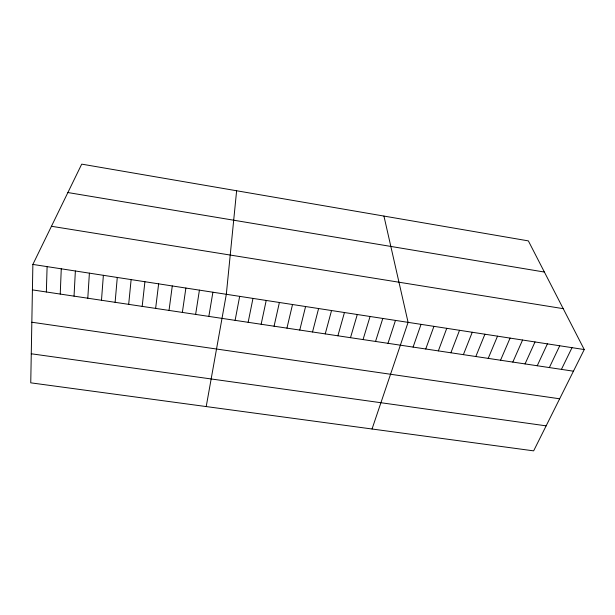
<?xml version="1.0" encoding="UTF-8"?>
<svg xmlns="http://www.w3.org/2000/svg" width="615" height="615" viewBox="0 0 615 615"><rect width="100%" height="100%" fill="white"/><g stroke="black" fill="none" stroke-linecap="round" stroke-linejoin="round"><path stroke-width="0.92" d="M32.872 264.427L30.75 382.83L533.643 450.864L584.25 349.551L528.362 240.888L81.718 164.136L32.872 264.427L584.25 349.551M46.356 291.987L47.101 266.626M60.232 294.07L61.269 268.817M74.038 296.146L75.368 270.992M87.791 298.214L89.398 273.16M101.483 300.266L103.374 275.312M115.113 302.319L117.281 277.457M128.681 304.356L131.126 279.594M236.621 190.758L226.32 294.293L206.21 406.569M142.188 306.385L144.909 281.724M155.633 308.407L158.632 283.846M169.025 310.414L172.285 285.952M182.355 312.42L185.884 288.051M195.632 314.411L199.421 290.142M208.846 316.402L212.898 292.225M235.107 320.346L239.673 296.353M248.145 322.306L252.973 298.406M261.137 324.259L266.218 300.451M274.067 326.204L279.394 302.488M286.944 328.133L292.525 304.517M299.766 330.063L305.586 306.531M312.528 331.985L318.601 308.538M325.235 333.891L331.546 310.537M337.896 335.79L344.446 312.528M350.496 337.689L357.284 314.511M363.05 339.572L370.069 316.487M375.542 341.448L382.799 318.447M387.988 343.324L395.476 320.407M372.037 429.001L408.091 322.352L383.937 216.073M413.088 347.091L421.037 324.351M425.741 348.997L433.929 326.342M438.341 350.888L446.759 328.325M450.887 352.772L459.528 330.293M463.379 354.647L472.251 332.261M475.818 356.516L484.912 334.214M488.21 358.384L497.52 336.159M500.541 360.236L510.073 338.096M512.818 362.081L522.566 340.026M525.049 363.919L535.012 341.948M537.226 365.748L547.404 343.862M549.349 367.57L559.735 345.768M561.418 369.384L572.019 347.66M31.273 353.779L546.135 425.849M31.834 322.229L559.65 398.789M32.418 289.888L573.441 371.191M51.46 226.274L563.217 308.661M67.888 192.541L544.39 272.053"/></g></svg>
